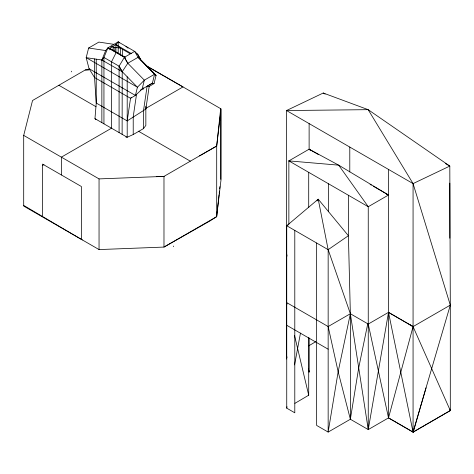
<?xml version="1.0" encoding="UTF-8"?>
<svg xmlns="http://www.w3.org/2000/svg" width="474" height="474" viewBox="0 0 474 474"><rect width="100%" height="100%" fill="white"/><g stroke="black" fill="none" stroke-linecap="round" stroke-linejoin="round"><path stroke-width="0.71" d="M220.677 179.356L220.706 108.694L145.951 65.536M288.862 224.267L288.862 160.887L309.119 149.192L338.685 165.159L388.508 195.027L368.251 206.723L288.862 160.887L338.685 165.159L368.251 206.723L368.251 429.586L350.357 419.253L338.152 371.746L328.156 326.55L286.74 302.637L287.078 304.065M85.29 69.956L88.946 69.773L85.29 69.956L32.54 100.512L23.7 135.398L23.7 206.072L99.048 249.573L163.98 247.073L209.739 221.08L216.701 216.636L219.041 194.707M95.949 119.703L94.96 118.648L96.24 103.036L96.24 59.167M220.677 108.682L216.701 145.962L216.701 216.636L163.98 247.073L163.98 176.399L216.701 145.962L221.097 108.884L221.097 179.131L216.701 215.984M219.195 193.244L219.432 191.052M219.663 188.859L219.9 186.661M94.545 58.912L94.545 77.523L96.24 103.036L127.198 120.911L130.534 98.296L131.582 97.277M136.524 94.35L133.218 116.764L133.218 134.533L127.198 137.259L125.847 137.022M101.857 122.63L101.857 60.008L105.678 50.57L107.942 47.791L118.198 41.872L134.657 51.37L137.733 54.344L140.861 59.831L156.064 75.384L154.05 83.59L152.397 83.157L147.1 86.262L143.474 110.839L143.474 128.614L133.218 134.533M154.05 83.59L149.18 86.446L145.844 109.056L127.198 120.911M316.65 243.026L316.65 425.433L328.156 432.075L350.357 419.253L358.67 368.02L367.741 323.766M287.031 356.898L286.509 359.037L286.509 110.537L323.25 93.011L368.162 109.666L449.808 166.078L450.3 305.126L413.067 326.616L388.508 417.89L368.251 429.586L388.508 312.366L413.067 326.545M294.792 230.405L294.792 412.807L286.74 408.161L287.001 406.716M294.579 364.903L300.469 333.074M348.402 195.264L348.402 235.72L350.357 313.729L338.152 371.746L328.156 432.075L328.156 249.668L318.226 199.187L286.74 225.754L286.74 408.161M409.121 324.329L413.067 326.616L450.3 410.573L413.067 432.128L388.508 417.89L368.251 324.062L350.357 313.729L328.156 249.668L286.74 225.754L288.619 224.646M368.251 324.062L388.508 312.366L413.067 432.128L450.3 410.573L450.3 305.126L413.067 183.604L368.162 109.666L286.509 110.537L413.067 183.604L449.808 166.078L445.4 163.53M113.896 44.343L98.888 42.085L88.632 48.004L86.179 57.65L89.059 68.683L94.545 77.523L130.534 98.296L135.404 95.44L142.141 89.076L144.333 80.159L154.583 74.24L156.064 75.384L138.058 57.33L134.657 51.37L124.401 57.295L119.087 66.2L119.087 132.578M122.12 134.326L122.215 71.681L127.802 63.255L138.058 57.33L154.583 74.24L152.397 83.157L141.329 89.592M413.233 432.039L426.049 387.803M388.508 169.425L388.508 417.89L413.067 432.069L450.3 305.126M116.171 52.543L111.514 61.827L111.514 128.205L61.377 157.149L61.377 174.959M316.988 200.964L318.226 199.187L348.402 235.72L328.156 249.668M143.474 128.614L145.844 125.409L145.844 106.17M103.942 123.833L103.942 57.455L119.087 66.2L122.215 71.681L137.419 87.234L86.179 57.65L101.857 60.008L103.942 57.455L107.942 47.791L124.401 57.295L127.802 63.255L144.333 80.159L137.419 87.234L135.404 95.44L89.059 68.683M108.884 48.715L115.929 44.645L118.198 41.872L119.294 42.802M199.495 155.899L216.701 146.116M308.681 345.872L315.648 341.736M294.899 403.35L308.71 395.209L308.71 337.553M140.375 90.113L142.141 89.076M309.119 371.995L309.119 338.015M42.701 165.313L43.969 164.585M145.838 108.386L183.005 86.932L145.951 65.649M328.156 326.55L350.357 313.729L368.251 429.586M23.7 135.398L99.048 178.899L163.98 176.399M156.562 176.684L163.98 176.47M147.1 86.262L149.18 86.446M111.1 46.742L120.503 48.158L130.16 53.734M88.632 48.004L105.678 50.57M288.862 160.887L290.248 161.361M386.429 194.316L388.508 195.027L373.275 186.229M323.25 93.011L325.134 94.095M309.119 123.596L309.119 149.192L318.652 154.696M370.099 184.398L371.367 185.133M136.471 53.615L137.733 54.344L140.766 59.854M115.929 51.921L115.929 44.645L131.488 53.627M125.16 57.253L109.826 48.395L109.826 49.853M153.351 73.529L154.583 74.24M109.008 48.218L125.112 57.514M101.857 60.008L122.215 71.681L119.087 66.2M58.895 85.29L96.08 106.763M138.396 131.191L190.341 161.184M94.96 118.648L127.198 137.259L127.198 76.782M286.74 325.288L328.156 349.196M388.508 312.366L413.067 326.616M23.7 205.414L82.346 239.933M115.929 44.645L120.503 48.158L120.503 54.854M125.942 46.339L128.051 48.158M309.119 149.192L310.707 150.732M124.401 57.295L127.702 63.279M294.532 335.474L308.71 395.209L308.349 393.023M308.331 368.44L309.119 372.09L308.823 370.532M449.998 409.127L450.3 410.573M286.509 253.187L287.06 256.09M449.814 183.112L449.814 238.191M413.067 183.604L413.067 432.128M350.357 313.729L350.357 419.253M349.788 147.07L349.788 171.944M328.553 183.805L328.553 211.76M308.71 172.346L308.71 207.653M173.437 246.053L173.437 246.705M143.474 87.773L143.474 89.219M122.588 49.361L122.588 56.056M118.198 41.872L118.198 53.23M114.886 47.311L114.886 51.607M113.191 47.056L113.191 50.629M99.048 178.899L99.048 249.573M81.362 239.364L81.362 186.501L42.536 164.087L42.536 216.458M71.509 71.195L71.509 71.852"/></g></svg>
